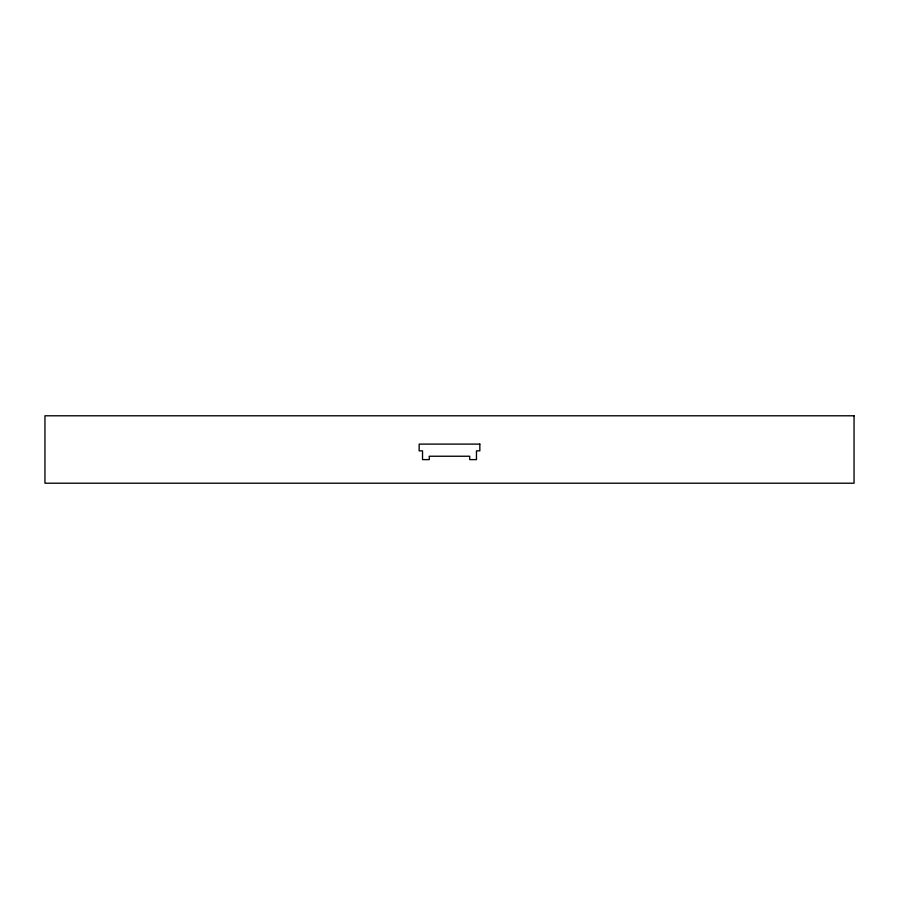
<?xml version="1.0" encoding="UTF-8"?>
<svg xmlns="http://www.w3.org/2000/svg" width="899" height="899" viewBox="0 0 899 899"><rect width="100%" height="100%" fill="white"/><g stroke="black" fill="none" stroke-linecap="round" stroke-linejoin="round"><path stroke-width="1.35" d="M854.05 415.788L44.95 415.788L44.95 483.213L854.05 483.213L854.05 415.788M479.841 444.106L419.159 444.106L419.159 450.849L422.53 450.849L422.53 459.614L429.273 459.614L429.273 456.243L469.728 456.243L469.728 459.614L476.47 459.614L476.47 450.849L479.841 450.849L479.841 444.106"/></g></svg>
